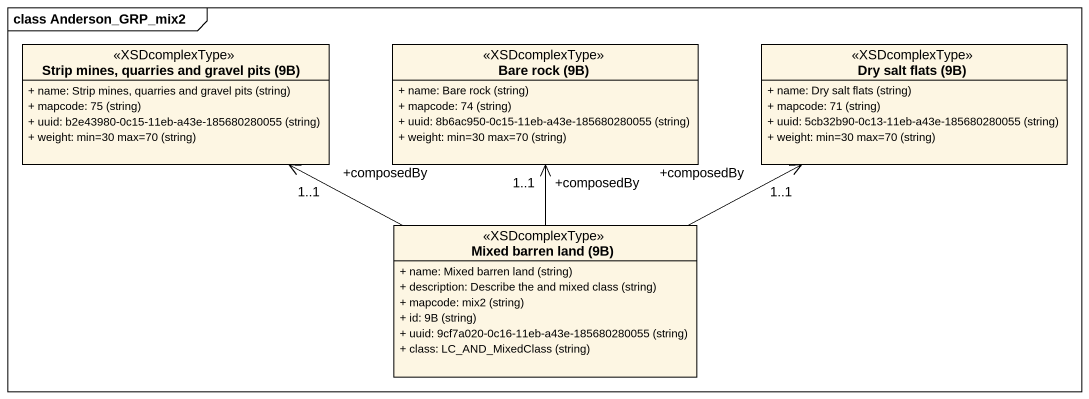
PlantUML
@startuml
mainframe class Anderson_GRP_mix2
hide circle
hide empty members
skinparam classAttributeIconSize 0
class "Strip mines, quarries and gravel pits (9B)" as Strip_mines_quarries_and <<XSDcomplexType>> {
  {field} + name: Strip mines, quarries and gravel pits (string)
  {field} + mapcode: 75 (string)
  {field} + uuid: b2e43980-0c15-11eb-a43e-185680280055 (string)
  {field} + weight: min=30 max=70 (string)
}
class "Bare rock (9B)" as Bare_rock_9B <<XSDcomplexType>> {
  {field} + name: Bare rock (string)
  {field} + mapcode: 74 (string)
  {field} + uuid: 8b6ac950-0c15-11eb-a43e-185680280055 (string)
  {field} + weight: min=30 max=70 (string)
}
class "Dry salt flats (9B)" as Dry_salt_flats_9B <<XSDcomplexType>> {
  {field} + name: Dry salt flats (string)
  {field} + mapcode: 71 (string)
  {field} + uuid: 5cb32b90-0c13-11eb-a43e-185680280055 (string)
  {field} + weight: min=30 max=70 (string)
}
class "Mixed barren land (9B)" as Mixed_barren_land_9B <<XSDcomplexType>> {
  {field} + name: Mixed barren land (string)
  {field} + description: Describe the and mixed class (string)
  {field} + mapcode: mix2 (string)
  {field} + id: 9B (string)
  {field} + uuid: 9cf7a020-0c16-11eb-a43e-185680280055 (string)
  {field} + class: LC_AND_MixedClass (string)
}
Mixed_barren_land_9B -left-> "+composedBy\n1..1" Strip_mines_quarries_and
Mixed_barren_land_9B -up-> "+composedBy\n1..1" Bare_rock_9B
Mixed_barren_land_9B -right-> "+composedBy\n1..1" Dry_salt_flats_9B
@enduml
